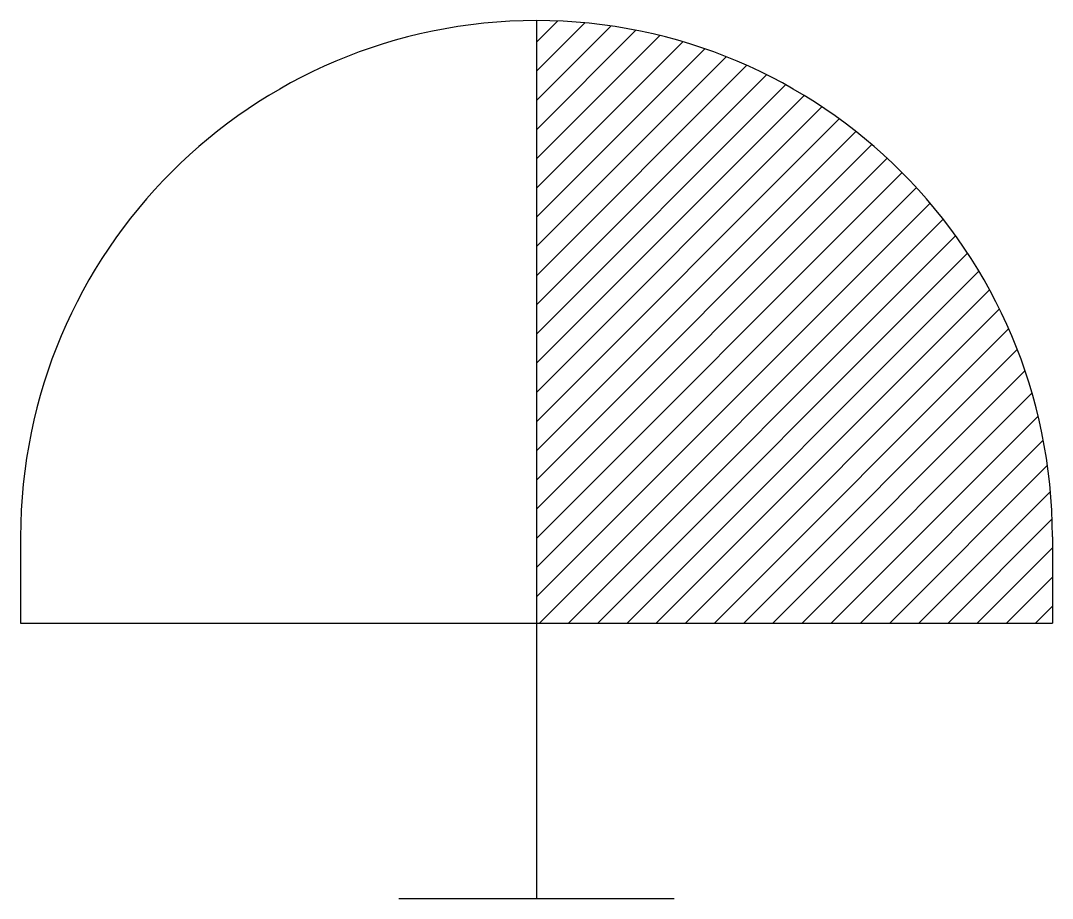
# Model space of a CAD drawing. Extents: x -0.098 to 0.098, y 0 to 0.166.
import ezdxf

# ---------------------------------------------------------------- set-up
doc = ezdxf.new("R2010")
doc.units = 0
doc.header["$MEASUREMENT"] = 0
doc.layers.get('0').update_dxf_attribs({"linetype": 'CONTINUOUS'})

# ---------------------------------------------------------------- blocks, each defined once
blk = doc.blocks.new('*X0')
at = {"color": 0}
for p, q in [((1.6859, 2.3488), (1.7177, 2.3806)), ((1.6859, 2.3046), (1.7591, 2.3778)), ((1.6859, 2.2604), (1.7985, 2.3731)), ((1.6859, 2.2162), (1.8363, 2.3666)), ((1.6859, 2.172), (1.8725, 2.3586)), ((1.6859, 2.1278), (1.9073, 2.3492)), ((1.6859, 2.0836), (1.9407, 2.3385)), ((1.6859, 2.0394), (1.973, 2.3266)), ((1.6859, 1.9952), (2.0041, 2.3135)), ((1.6859, 1.951), (2.0341, 2.2993)), ((1.6859, 1.9068), (2.0631, 2.2841)), ((1.6859, 1.8626), (2.0911, 2.2679)), ((1.6859, 1.8184), (2.1182, 2.2507)), ((1.6859, 1.7742), (2.1442, 2.2326)), ((1.6859, 1.7301), (2.1694, 2.2136)), ((1.6859, 1.6859), (2.1937, 2.1937)), ((1.6859, 1.6417), (2.2171, 2.1729)), ((1.6859, 1.5975), (2.2395, 2.1512)), ((1.6859, 1.5533), (2.2611, 2.1286)), ((1.6859, 1.5091), (2.2819, 2.1051)), ((1.6904, 1.4694), (2.3017, 2.0807)), ((1.7345, 1.4694), (2.3206, 2.0554)), ((1.7787, 1.4694), (2.3386, 2.0293)), ((1.8229, 1.4694), (2.3557, 2.0021)), ((1.8671, 1.4694), (2.3718, 1.974)), ((1.9113, 1.4694), (2.3868, 1.9449)), ((1.9555, 1.4694), (2.4009, 1.9148)), ((1.9997, 1.4694), (2.4138, 1.8835)), ((2.0439, 1.4694), (2.4256, 1.8511)), ((2.0881, 1.4694), (2.4362, 1.8175)), ((2.1323, 1.4694), (2.4455, 1.7826)), ((2.1765, 1.4694), (2.4533, 1.7462)), ((2.2207, 1.4694), (2.4596, 1.7083)), ((2.2649, 1.4694), (2.4641, 1.6686)), ((2.3091, 1.4694), (2.4666, 1.627)), ((2.3533, 1.4694), (2.4671, 1.5832)), ((2.3975, 1.4694), (2.4671, 1.539)), ((2.4417, 1.4694), (2.4671, 1.4948))]:
    blk.add_line(p, q, dxfattribs=at)

msp = doc.modelspace()

# ---------------------------------------------------------------- linework, layer by layer
for p, q in [((0, 0.16607), (0, 0)), ((-0.09766, 0.06841), (-0.09766, 0.05208)), ((0.09766, 0.06841), (0.09766, 0.05208)), ((-0.09766, 0.05208), (0.09766, 0.05208)), ((-0.02604, 0), (0.02604, 0))]:
    msp.add_line(p, q)
msp.add_arc((0, 0.06841), 0.09766, 0, 180)

# ---------------------------------------------------------------- block references
at = {"xscale": 0.125, "yscale": 0.125, "zscale": 0.125}
msp.add_blockref('*X0', (-0.21073, -0.13159), dxfattribs=at)

doc.saveas('drawing.dxf')
